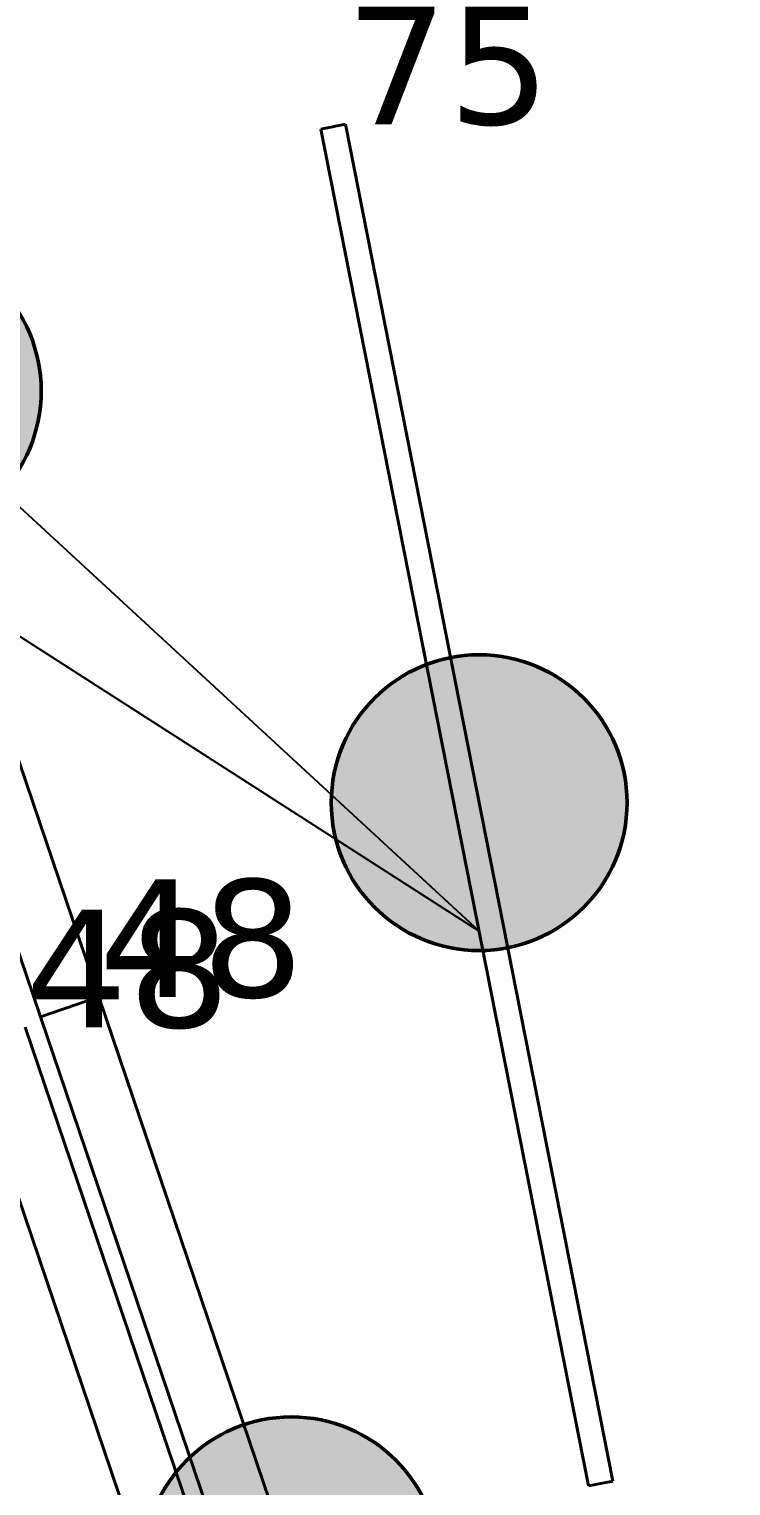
# Model space of a CAD drawing. Header units: millimetres. Extents: x -243740 to 150609, y -473655 to -165121.
# Drawn here: x 8322 to 9395, y -359504 to -357275 of the extents above; entities that cross this region are included whole.
import ezdxf

# ---------------------------------------------------------------- set-up
doc = ezdxf.new("R2010")
doc.units = ezdxf.units.MM
doc.linetypes.add('Штрих', pattern=[6.35, 3.175, -3.175])
doc.layers.add('_Гр.ЩД-1C.10.4.I8.4', color=6, linetype='Continuous')
doc.layers.add('Вставка', color=252, linetype='Continuous')
for name, color, linetype, lineweight in [('_освещение_dali', 3, 'Continuous', 50), ('A-ANNO-DIMS', 7, 'Continuous', 9), ('DLX_FL1_LUM 222', 5, 'Continuous', 40), ('DLX_LUM 17', 5, 'Continuous', 40), ('АР_монолит', 252, 'Continuous', 50)]:
    doc.layers.add(name, color=color, linetype=linetype, lineweight=lineweight)
doc.styles.add('GOST 2.304', font='')
doc.styles.add('TableTextStyle', font='')
doc.styles.get('GOST 2.304').set_extended_font_data('GOST Common')
doc.styles.get('TableTextStyle').set_extended_font_data('VERDANA.TTF')
doc.linetypes.add('Truba', pattern='A,3e-05,[4,MSH_7,S=1,R=0,X=0,Y=0],-3.022072', length=3.022102)
doc.dimstyles.new('М-200', dxfattribs={"dimtxt": 400, "dimasz": 160, "dimexe": 200, "dimexo": 400, "dimgap": 50, "dimtad": 1, "dimdec": 0, "dimzin": 0, "dimdsep": 46, "dimtxsty": 'GOST 2.304', "dimblk": 'ARCHTICK', "dimcen": 180, "dimdle": 200, "dimadec": 0, "dimazin": 0, "dimtfac": 1, "dimtdec": 0, "dimtmove": 1, "dimatfit": 0, "dimfxl": 1, "dimtolj": 1, "dimtzin": 0, "dimarcsym": 0})

# ---------------------------------------------------------------- blocks, each defined once
blk = doc.blocks.new('_ArchTick')
at = {"color": 0, "linetype": 'ByBlock', "const_width": 0.15}
blk.add_lwpolyline([(-0.5, -0.5), (0.5, 0.5)], dxfattribs=at)
blk = doc.blocks.new('*D46')
at = {"layer": 'A-ANNO-DIMS', "color": 0, "lineweight": -2, "transparency": 16777216}
blk.add_arc((-165703.8, -113309.3), 107894.2, 269.999998, 325.999999, dxfattribs=at)
at = {"layer": 'Defpoints', "color": 0, "lineweight": 30, "transparency": 16777216}
for p in [(-165703.8, -113309.3), (-165703.8, -113309.3), (-75741.3, -173989.8), (-131171, -215527.9), (-165703.8, -221903.3)]:
    blk.add_point(p, dxfattribs=at)
at = {"layer": 'A-ANNO-DIMS', "color": 0, "lineweight": -2, "transparency": 16777216, "xscale": 160, "yscale": 160, "zscale": 160}
for p, rotation in [((-76255.4, -173643), 55.99999895826774), ((-165703.8, -221203.5), 179.9999981265246)]:
    blk.add_blockref('_ArchTick', p, dxfattribs=dict(at, rotation=rotation))
at = {"layer": 'A-ANNO-DIMS', "color": 0, "transparency": 16777216, "insert": (-114299.5, -207822), "char_height": 400, "attachment_point": 5, "rotation": 28.5412, "style": 'GOST 2.304'}
blk.add_mtext('\\A1;56,0%%D', dxfattribs=at)
blk = doc.blocks.new('A$Caabd1818')
at = {"layer": 'DLX_FL1_LUM 222'}
for points in [[(3829.9, 40620.6, 0), (4458.4, 38766.2, 0)], [(4458.4, 38766.2, 0), (3829.9, 40620.6, 0)], [(4458.4, 38766.2, 0), (3829.9, 40620.6, 0)], [(3829.9, 40620.6, 0), (4458.4, 38766.2, 0)], [(4369.4, 38736, 0), (3740.9, 40590.4, 0)], [(3740.9, 40590.4, 0), (4369.4, 38736, 0)], [(3740.9, 40590.4, 0), (4369.4, 38736, 0)], [(4369.4, 38736, 0), (3740.9, 40590.4, 0)], [(4458.4, 38766.2, 0), (4369.4, 38736, 0)], [(4369.4, 38736, 0), (4458.4, 38766.2, 0)], [(4369.4, 38736, 0), (4458.4, 38766.2, 0)], [(4458.4, 38766.2, 0), (4369.4, 38736, 0)], [(4369.4, 38736, 0), (4458.4, 38766.2, 0)], [(4458.4, 38766.2, 0), (4369.4, 38736, 0)], [(4458.4, 38766.2, 0), (4369.4, 38736, 0)], [(4369.4, 38736, 0), (4458.4, 38766.2, 0)], [(4458.4, 38766.2, 0), (4458.4, 38766.2, 0)], [(4458.4, 38766.2, 0), (4458.4, 38766.2, 0)], [(4458.4, 38766.2, 0), (4458.4, 38766.2, 0)], [(4458.4, 38766.2, 0), (5086.9, 36911.8, 0)], [(5086.9, 36911.8, 0), (4458.4, 38766.2, 0)], [(4458.4, 38766.2, 0), (4458.4, 38766.2, 0)], [(5086.9, 36911.8, 0), (4458.4, 38766.2, 0)], [(4458.4, 38766.2, 0), (5086.9, 36911.8, 0)], [(4345.9, 38719.9, 0), (4974.4, 36865.5, 0)], [(4974.4, 36865.5, 0), (4345.9, 38719.9, 0)], [(4974.4, 36865.5, 0), (4345.9, 38719.9, 0)], [(4345.9, 38719.9, 0), (4974.4, 36865.5, 0)], [(4369.4, 38736, 0), (4369.4, 38736, 0)], [(4369.4, 38736, 0), (4369.4, 38736, 0)], [(4997.9, 36881.6, 0), (4369.4, 38736, 0)], [(4369.4, 38736, 0), (4369.4, 38736, 0)], [(4369.4, 38736, 0), (4997.9, 36881.6, 0)], [(4369.4, 38736, 0), (4369.4, 38736, 0)], [(4369.4, 38736, 0), (4997.9, 36881.6, 0)], [(4997.9, 36881.6, 0), (4369.4, 38736, 0)], [(4885.3, 36835.3, 0), (4256.8, 38689.7, 0)], [(4256.8, 38689.7, 0), (4885.3, 36835.3, 0)], [(4256.8, 38689.7, 0), (4885.3, 36835.3, 0)], [(4885.3, 36835.3, 0), (4256.8, 38689.7, 0)]]:
    blk.add_polyline3d(points, dxfattribs=at)
at = {"layer": 'DLX_LUM 17'}
for points in [[(4798.4, 40094.2, 0), (4835.7, 40101.6, 0)], [(4835.7, 40101.6, 0), (4798.4, 40094.2, 0)], [(4835.7, 40101.6, 0), (4798.4, 40094.2, 0)], [(4798.4, 40094.2, 0), (4835.7, 40101.6, 0)], [(4835.7, 40101.6, 0), (4835.7, 40101.6, 0)], [(4835.7, 40101.6, 0), (5245, 38025.5, 0)], [(5245, 38025.5, 0), (4835.7, 40101.6, 0)], [(4835.7, 40101.6, 0), (4835.7, 40101.6, 0)], [(5245, 38025.5, 0), (4835.7, 40101.6, 0)], [(4835.7, 40101.6, 0), (5245, 38025.5, 0)], [(5207.7, 38018.2, 0), (4798.4, 40094.2, 0)], [(4798.4, 40094.2, 0), (4798.4, 40094.2, 0)], [(4798.4, 40094.2, 0), (5207.7, 38018.2, 0)], [(4798.4, 40094.2, 0), (4798.4, 40094.2, 0)], [(4798.4, 40094.2, 0), (5207.7, 38018.2, 0)], [(5207.7, 38018.2, 0), (4798.4, 40094.2, 0)], [(5245, 38025.5, 0), (5207.7, 38018.2, 0)], [(5207.7, 38018.2, 0), (5245, 38025.5, 0)], [(5207.7, 38018.2, 0), (5245, 38025.5, 0)], [(5245, 38025.5, 0), (5207.7, 38018.2, 0)], [(5207.7, 38018.2, 0), (5207.7, 38018.2, 0)], [(5207.7, 38018.2, 0), (5207.7, 38018.2, 0)], [(5245, 38025.5, 0), (5245, 38025.5, 0)], [(5245, 38025.5, 0), (5245, 38025.5, 0)]]:
    blk.add_polyline3d(points, dxfattribs=at)
blk = doc.blocks.new('A$Cab2378fa')
at = {"lineweight": 25, "true_color": 0xfff5f5}
h = blk.add_hatch(color=7, dxfattribs=at)
h.dxf.hatch_style = 1
h.paths.add_polyline_path([(0, 0), (-141.6, -170.3, 0.174923), (3, -222.4, 0.197808), (162.3, -156.8)])
h.paths.add_polyline_path([(-163.2, 157.6), (0, 0), (147.8, 177.8, 0.175398), (3, 230.2, 0.209014)])
at = {"lineweight": 25}
h = blk.add_hatch(color=0, dxfattribs=at)
h.paths.add_polyline_path([(162.3, -156.8, 0.442338), (147.8, 177.8), (0, 0)])
h.paths.add_polyline_path([(-141.6, -170.3), (0, 0), (-163.2, 157.6, 0.430096)])
blk.add_circle((3, 3.9), 226.3)
blk = doc.blocks.new('Оси200')
at = {"layer": 'A-ANNO-DIMS'}
dim = blk.add_angular_dim_2l(base=(-131171, -215527.9), line1=((-165703.8, -113309.3), (-75741.3, -173989.8)), line2=((-165703.8, -113309.3), (-165703.8, -221903.3)), text='56,0%%D', dimstyle='М-200', override={"dimadec": 2, "dimtmove": 2}, dxfattribs=at)
dim.commit()
dim.dimension.update_dxf_attribs({"geometry": '*D46', "text_midpoint": (-114299.5, -207822), "dimtype": 130})
blk = doc.blocks.new('A$C010e0e93')
at = {"layer": 'A-ANNO-DIMS'}
blk.add_blockref('Оси200', (404603.7, 213803.6), dxfattribs=at)

msp = doc.modelspace()

# ---------------------------------------------------------------- block references
at = {"layer": 'Вставка', "linetype": 'Truba', "lineweight": 30, "ltscale": 100}
msp.add_blockref('A$C010e0e93', (-234640, -397437.2), dxfattribs=at)

# ---------------------------------------------------------------- next in the draw order: linework, layer by layer
at = {"layer": '_Гр.ЩД-1C.10.4.I8.4', "ltscale": 100}
msp.add_lwpolyline([(5507.2, -352601.7), (4392.2, -354405.7), (4634.7, -355773.4), (5174.1, -357458.1), (5649, -355680.9), (5302.7, -354799.6), (6675, -354254.4), (7233.1, -355901.1), (7188.4, -357038.5), (7932, -357963.2), (9010, -358654.7), (8113.9, -357828.4), (7459.4, -355901.1), (6856.8, -354093.2)], dxfattribs=at)

# ---------------------------------------------------------------- next in the draw order: block references
at = {"layer": '_освещение_dali', "color": 5, "ltscale": 100}
for p in [(8110.9, -357832.3), (9007.1, -358462.2), (8719.7, -359628.4)]:
    msp.add_blockref('A$Cab2378fa', p, dxfattribs=at)
at = {"layer": 'Defpoints', "linetype": 'Truba', "ltscale": 100}
msp.add_blockref('A$Caabd1818', (3969.7, -397521.8), dxfattribs=at)

# ---------------------------------------------------------------- next in the draw order: texts
at = {"layer": '_освещение_dali', "color": 241, "true_color": 0xee66a2, "style": 'TableTextStyle'}
msp.add_text('75', height=180, dxfattribs=at).set_placement((8805.4, -357420.2))
at = {"layer": '_освещение_dali', "color": 143, "true_color": 0x77b4be, "style": 'TableTextStyle'}
for p in [(8428.1, -358755.6), (8315.5, -358801.9)]:
    msp.add_text('48', height=180, dxfattribs=at).set_placement(p)

doc.saveas('drawing.dxf')
